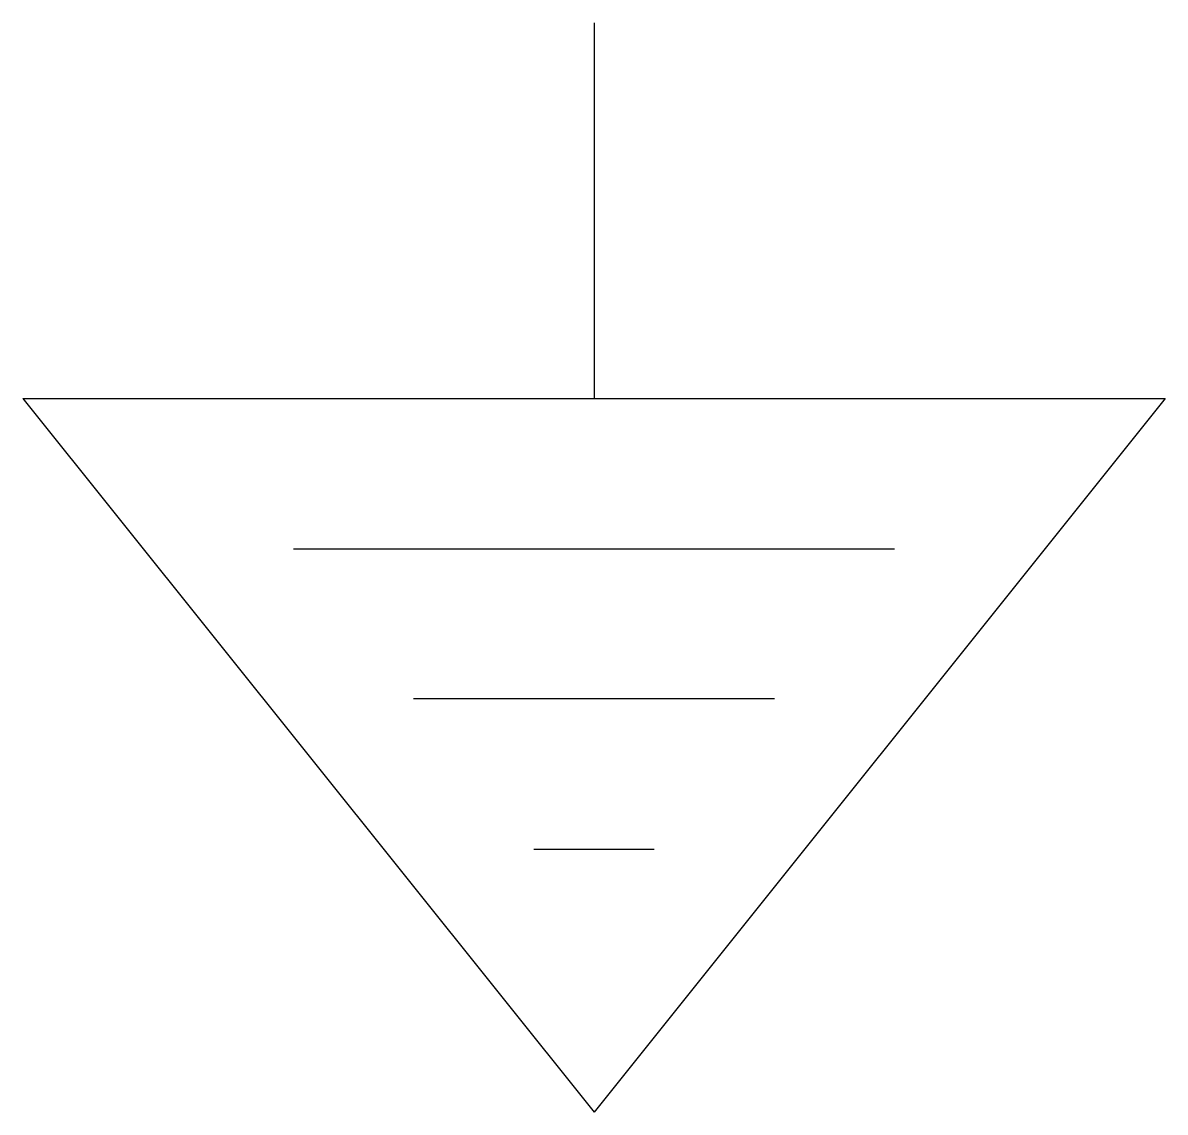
# Model space of a CAD drawing. Header units: millimetres. Extents: x -3.8 to 3.8, y -7.25 to 0.
import ezdxf

# ---------------------------------------------------------------- set-up
doc = ezdxf.new("R2010")
doc.units = ezdxf.units.MM
doc.layers.add('SYMB_FIL', color=3, linetype='Continuous')

msp = doc.modelspace()

# ---------------------------------------------------------------- linework, layer by layer
at = {"layer": 'SYMB_FIL'}
for p, q in [((0, 0), (0, -2.5)), ((-3.8, -2.5), (3.8, -2.5)), ((-3.8, -2.5), (0, -7.25)), ((3.8, -2.5), (0, -7.25)), ((-2, -3.5), (2, -3.5)), ((1.2, -4.5), (-1.2, -4.5)), ((-0.4, -5.5), (0.4, -5.5))]:
    msp.add_line(p, q, dxfattribs=at)

doc.saveas('drawing.dxf')
